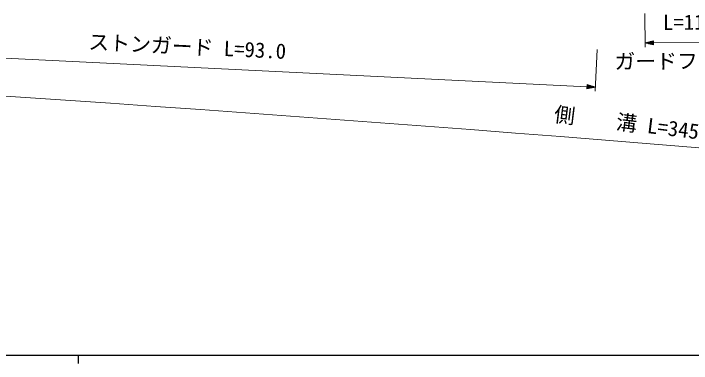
# Model space of a CAD drawing. Units: millimetres, scale not verified. Extents: x 40000 to 680000, y 20000 to 380000.
# Drawn here: x 160244 to 241566, y 204000 to 246011 of the extents above; entities that cross this region are included whole.
import ezdxf
from ezdxf.enums import TextEntityAlignment as Align

# ---------------------------------------------------------------- set-up
doc = ezdxf.new("R2010")
doc.units = ezdxf.units.MM
doc.header["$LTSCALE"] = 1000
doc.layers.add('M-STR-HTXT', color=7, linetype='Continuous', lineweight=13)
doc.layers.add('M-TTL-BAND', color=7, linetype='Continuous', lineweight=25)
doc.styles.add('ＭＳ ゴシック', font='')
doc.styles.get('ＭＳ ゴシック').set_extended_font_data('MS Gothic')

msp = doc.modelspace()

# ---------------------------------------------------------------- linework, layer by layer
at = {"layer": 'M-STR-HTXT'}
for p, q in [((235985, 246011), (236009, 241983)), ((236006, 242483), (237005, 242739)), ((236006, 242483), (237006, 242489)), ((236006, 242483), (237008, 242239)), ((237006, 242539), (236206, 242534)), ((237007, 242439), (236207, 242434)), ((236406, 242585), (237006, 242589)), ((236407, 242385), (237007, 242389)), ((237005, 242639), (236605, 242637)), ((237007, 242339), (236607, 242337)), ((236805, 242688), (237005, 242689)), ((237008, 242239), (237005, 242739)), ((237006, 242489), (246796, 242548)), ((132888, 241955), (229043, 237223)), ((230264, 241681), (230018, 236675)), ((236808, 242288), (237008, 242289)), ((229056, 237473), (229031, 236974)), ((230042, 237174), (229056, 237473)), ((230042, 237174), (229031, 236974)), ((229233, 237014), (229034, 237024)), ((229036, 237074), (229436, 237054)), ((229638, 237094), (229038, 237123)), ((229041, 237173), (229840, 237134)), ((230042, 237174), (229043, 237223)), ((229046, 237273), (229845, 237234)), ((229648, 237294), (229048, 237323)), ((229051, 237373), (229450, 237354)), ((229253, 237413), (229053, 237423))]:
    msp.add_line(p, q, dxfattribs=at)
msp.add_arc((-172961, -4772069), 5019167, 83.3427, 87.29559, dxfattribs=at)
at = {"layer": 'M-TTL-BAND'}
for p, q in [((40000, 205000), (579000, 205000)), ((168000, 205000), (168000, 204000))]:
    msp.add_line(p, q, dxfattribs=at)

# ---------------------------------------------------------------- texts
at = {"layer": 'M-STR-HTXT', "style": 'ＭＳ ゴシック'}
for s, rotation, p in [('L=11.0', 0.345, (241895, 243518)), ('ストンガード L=93.0', 357.183, (181015, 240588)), ('ガードフェンス', 0.345, (241087, 238849)), ('側\u3000\u3000溝 L=345.0', 352.928, (234854, 231286))]:
    msp.add_text(s, height=1833, rotation=rotation, dxfattribs=at).set_placement(p, align=Align.BOTTOM_CENTER)

doc.saveas('drawing.dxf')
